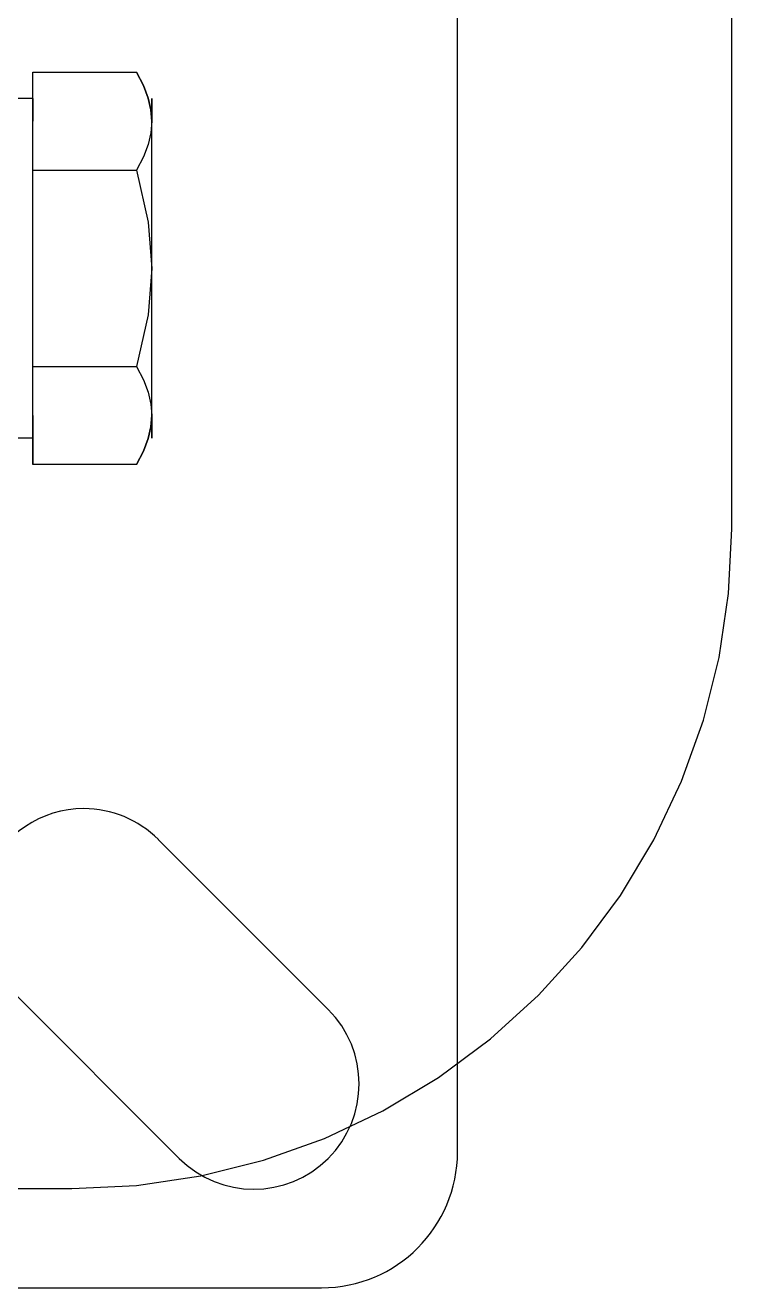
# Model space of a CAD drawing. Header units: millimetres. Extents: x 10366 to 13995, y 24552 to 29685.
# Drawn here: x 13177.86 to 13199.28, y 26782.67 to 26820.93 of the extents above; entities that cross this region are included whole.
import ezdxf

# ---------------------------------------------------------------- set-up
doc = ezdxf.new("R2010")
doc.units = ezdxf.units.MM
doc.header["$LTSCALE"] = 3
doc.layers.add('DomyÅ›lny', color=7, linetype='Continuous')

msp = doc.modelspace()

# ---------------------------------------------------------------- linework, layer by layer
at = {"layer": 'DomyÅ›lny'}
for p, q in [((13199.28, 26805.675), (13199.28, 27022.554)), ((13190.968, 26786.789), (13190.968, 26840.342)), ((13178.095, 26818.025), (13178.095, 26819.511)), ((13178.095, 26819.511), (13181.239, 26819.511)), ((13178.095, 26818.025), (13178.095, 26819.511)), ((13178.095, 26818.715), (13177.58, 26818.715)), ((13178.095, 26816.538), (13178.095, 26818.025)), ((13178.095, 26813.566), (13178.095, 26816.538)), ((13178.095, 26816.538), (13181.239, 26816.538)), ((13178.095, 26810.593), (13178.095, 26813.566)), ((13178.095, 26810.593), (13181.239, 26810.593)), ((13178.095, 26809.106), (13178.095, 26810.593)), ((13178.095, 26809.106), (13178.095, 26807.62)), ((13178.095, 26807.62), (13178.095, 26809.106)), ((13178.095, 26808.416), (13177.58, 26808.416)), ((13181.239, 26807.62), (13178.095, 26807.62)), ((13181.897, 26796.256), (13187.046, 26791.107)), ((13182.531, 26786.592), (13177.382, 26791.741)), ((12962.403, 26785.675), (13179.28, 26785.675)), ((13133.296, 26782.67), (13186.848, 26782.67))]:
    msp.add_line(p, q, dxfattribs=at)
for points in [[(13181.239, 26819.511, 0), (13181.449, 26819.103, 0), (13181.591, 26818.727, 0), (13181.672, 26818.371, 0), (13181.699, 26818.025, 0)], [(13181.699, 26818.025, 0), (13181.672, 26818.371, 0), (13181.591, 26818.727, 0), (13181.449, 26819.103, 0), (13181.239, 26819.511, 0)], [(13178.095, 26818.715, 0), (13178.095, 26818.715, 0), (13178.095, 26818.715, 0), (13178.095, 26818.715, 0), (13178.095, 26818.715, 0), (13178.095, 26818.715, 0), (13178.095, 26818.715, 0), (13178.095, 26818.715, 0), (13178.095, 26818.715, 0), (13178.095, 26818.715, 0), (13178.095, 26818.715, 0), (13178.095, 26818.714, 0), (13178.095, 26818.714, 0), (13178.095, 26818.704, 0), (13178.095, 26818.654, 0), (13178.095, 26818.443, 0), (13178.095, 26818.025, 0)], [(13178.095, 26813.566, 0), (13178.095, 26818.025, 0)], [(13181.699, 26818.025, 0), (13181.672, 26817.678, 0), (13181.591, 26817.322, 0), (13181.449, 26816.947, 0), (13181.239, 26816.538, 0)], [(13181.699, 26813.566, 0), (13181.699, 26818.025, 0)], [(13181.239, 26816.538, 0), (13181.591, 26814.97, 0), (13181.699, 26813.566, 0)], [(13178.095, 26809.106, 0), (13178.095, 26813.566, 0)], [(13181.699, 26813.566, 0), (13181.591, 26812.161, 0), (13181.239, 26810.593, 0)], [(13181.699, 26809.106, 0), (13181.699, 26813.566, 0)], [(13181.239, 26810.593, 0), (13181.449, 26810.184, 0), (13181.591, 26809.809, 0), (13181.672, 26809.453, 0), (13181.699, 26809.106, 0)], [(13181.239, 26807.62, 0), (13181.449, 26808.028, 0), (13181.591, 26808.404, 0), (13181.672, 26808.76, 0), (13181.699, 26809.106, 0)], [(13181.699, 26809.106, 0), (13181.672, 26808.76, 0), (13181.591, 26808.404, 0), (13181.449, 26808.028, 0), (13181.239, 26807.62, 0)], [(13179.28, 26785.675, 0), (13181.24, 26785.772, 0), (13183.182, 26786.06, 0), (13185.086, 26786.537, 0), (13186.934, 26787.198, 0), (13188.708, 26788.037, 0), (13190.391, 26789.046, 0), (13191.968, 26790.215, 0), (13193.422, 26791.533, 0), (13194.74, 26792.987, 0), (13195.909, 26794.563, 0), (13196.918, 26796.247, 0), (13197.757, 26798.02, 0), (13198.419, 26799.869, 0), (13198.895, 26801.772, 0), (13199.184, 26803.715, 0), (13199.28, 26805.675, 0)]]:
    msp.add_polyline3d(points, dxfattribs=at)
for points in [[(13178.095, 26818.025, 0), (13178.095, 26818.715, 0)], [(13181.699, 26818.025, 0), (13181.699, 26818.715, 0)], [(13178.095, 26809.106, 0), (13178.095, 26808.416, 0)], [(13181.699, 26809.106, 0), (13181.699, 26808.416, 0)]]:
    msp.add_polyline3d(points, close=True, dxfattribs=at)
for centre, radius, start, end in [((13179.64, 26793.998), 3.193, 90, 225), ((13179.64, 26793.998), 3.193, 45, 90), ((13184.789, 26788.849), 3.193, 225, 45), ((13186.848, 26786.789), 4.119, 270, 0)]:
    msp.add_arc(centre, radius, start, end, dxfattribs=at)

doc.saveas('drawing.dxf')
